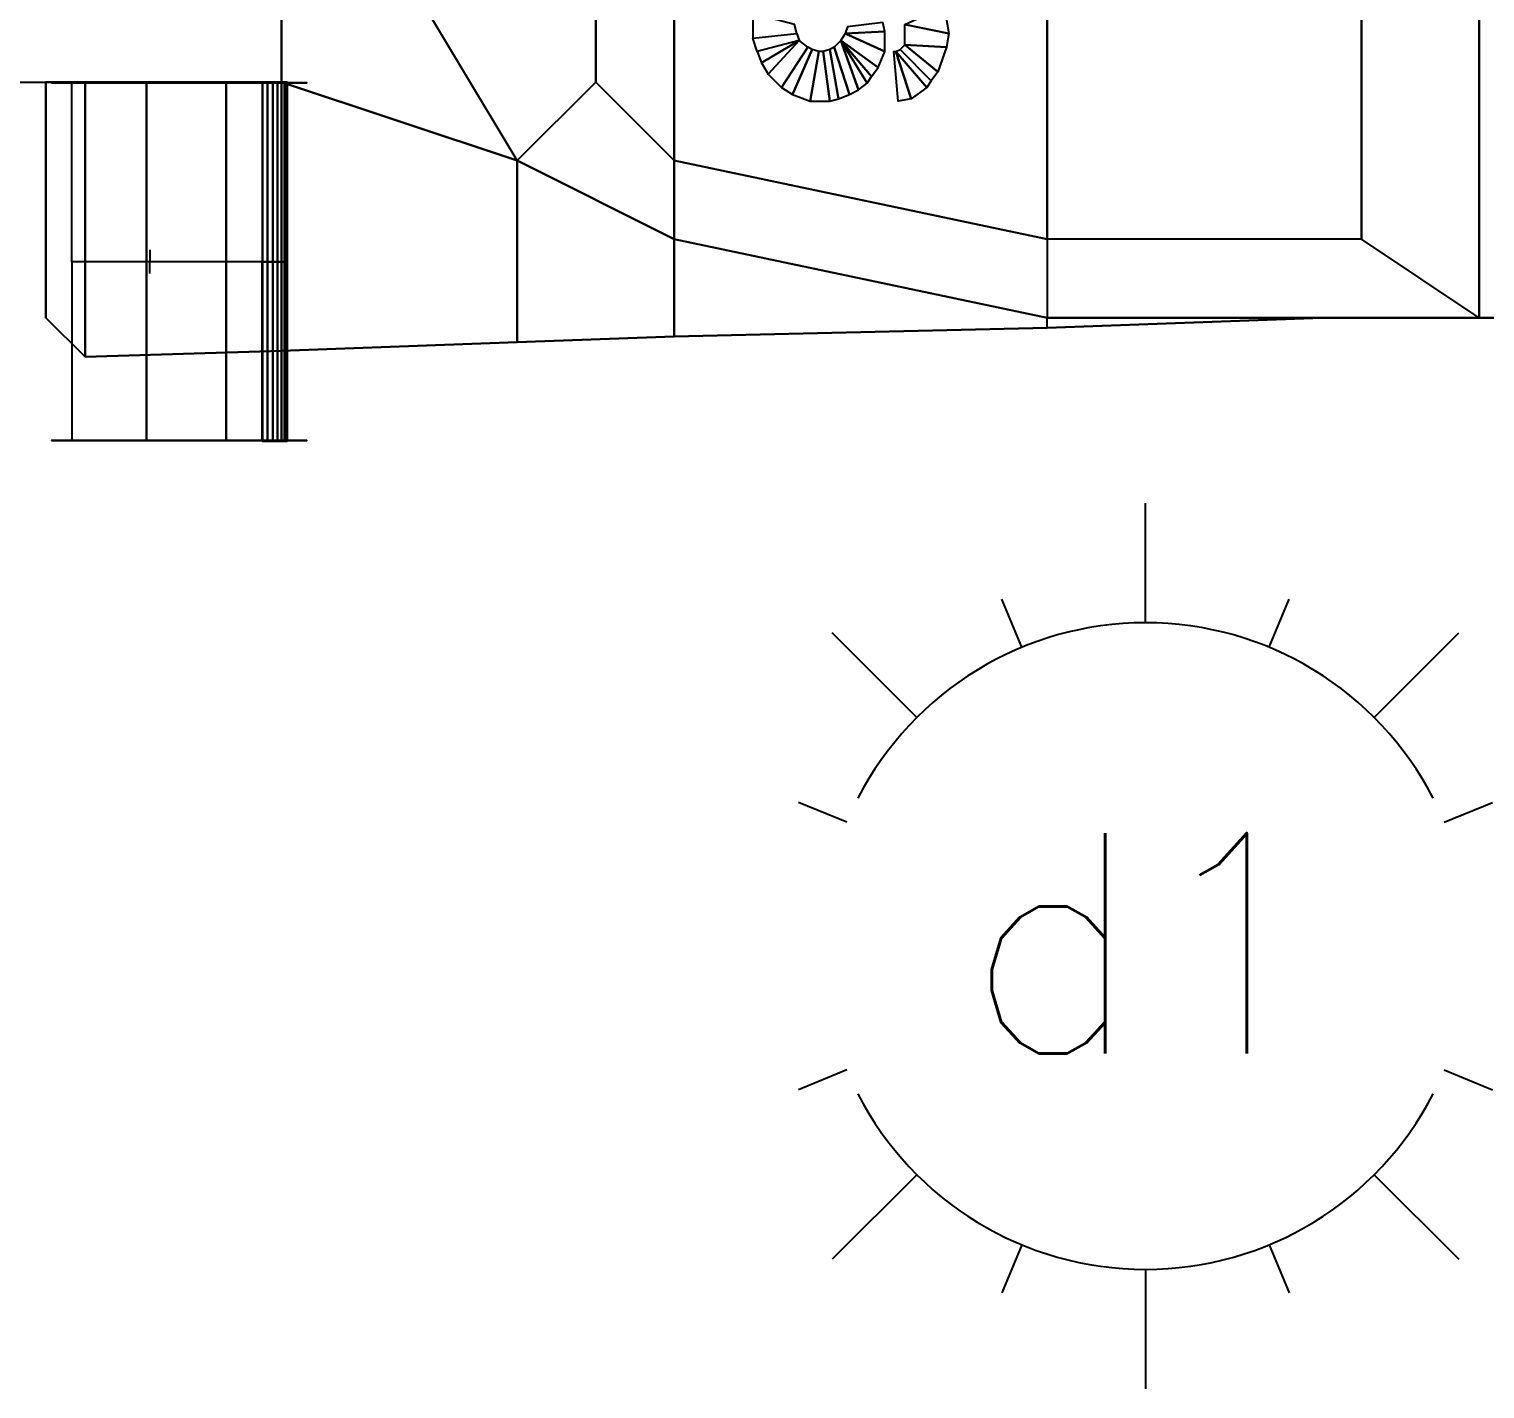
# Model space of a CAD drawing. Extents: x -11 to 118, y -54 to 30.
# Drawn here: x 18.79 to 37.32, y -11.64 to 5.67 of the extents above; entities that cross this region are included whole.
import ezdxf
from ezdxf.enums import TextEntityAlignment as Align

# ---------------------------------------------------------------- set-up
doc = ezdxf.new("R2010")
doc.units = 0
doc.header["$MEASUREMENT"] = 0
doc.layers.get('0').update_dxf_attribs({"linetype": 'CONTINUOUS'})
for name, color, linetype in [('1', 1, 'CONTINUOUS'), ('5', 5, 'CONTINUOUS'), ('ASHADE', 7, 'CONTINUOUS'), ('CAR1', 7, 'CONTINUOUS')]:
    doc.layers.add(name, color=color, linetype=linetype)
doc.styles.add('ASHADE', font='simplex', dxfattribs={"height": 0.2})

# ---------------------------------------------------------------- blocks, each defined once
blk = doc.blocks.new('W1', base_point=(186.463, 28.624, 6))
at = {"color": 5}
for p in [(183.11, 36.746, 5.315), (183.11, 35.746, 5.315)]:
    blk.add_line(p, (183.11, 36.246, 5.315), dxfattribs=at)
at = {"color": 5, "linetype": 'Continuous'}
for points in [[(180.61, 43.841, 6.815), (180.61, 43.841, 5.315), (185.61, 43.841, 5.315), (185.61, 43.841, 6.815)], [(183.028, 36.246, 5.915), (181.128, 36.246, 5.965), (181.128, 43.841, 5.965), (183.028, 43.842, 5.915)], [(183.028, 36.246, 6.215), (181.128, 36.246, 6.165), (181.128, 43.841, 6.165), (183.028, 43.842, 6.215)], [(185.058, 36.246, 5.665), (183.028, 36.246, 5.915), (183.028, 43.842, 5.915), (185.058, 43.842, 5.665)], [(185.058, 36.246, 6.465), (183.028, 36.246, 6.215), (183.028, 43.842, 6.215), (185.058, 43.842, 6.465)], [(185.974, 36.246, 5.582), (185.058, 36.246, 5.665), (185.058, 43.842, 5.665), (185.974, 43.842, 5.582)], [(185.974, 36.246, 6.548), (185.058, 36.246, 6.465), (185.058, 43.842, 6.465), (185.974, 43.842, 6.548)], [(185.61, 43.841, 6.815), (187.11, 43.841, 6.315), (187.11, 43.841, 5.815), (185.61, 43.841, 5.315)], [(185.98, 43.868, 6.548), (185.98, 36.246, 6.548), (186.11, 36.246, 6.565), (186.11, 43.868, 6.565)], [(186.11, 43.868, 5.565), (186.11, 36.246, 5.565), (185.98, 36.246, 5.582), (185.98, 43.868, 5.582)], [(186.11, 43.868, 6.565), (186.11, 36.246, 6.565), (186.239, 36.246, 6.548), (186.239, 43.868, 6.548)], [(186.239, 43.868, 5.582), (186.239, 36.246, 5.582), (186.11, 36.246, 5.565), (186.11, 43.868, 5.565)], [(186.239, 43.868, 6.548), (186.239, 36.246, 6.548), (186.36, 36.246, 6.498), (186.36, 43.868, 6.498)], [(186.36, 43.868, 5.632), (186.36, 36.246, 5.632), (186.239, 36.246, 5.582), (186.239, 43.868, 5.582)], [(186.36, 43.868, 6.498), (186.36, 36.246, 6.498), (186.463, 36.246, 6.418), (186.463, 43.868, 6.418)], [(186.463, 43.868, 5.711), (186.463, 36.246, 5.711), (186.36, 36.246, 5.632), (186.36, 43.868, 5.632)], [(186.463, 43.868, 6.418), (186.463, 36.246, 6.418), (186.543, 36.246, 6.315), (186.543, 43.868, 6.315)], [(186.543, 43.868, 5.815), (186.543, 36.246, 5.815), (186.463, 36.246, 5.711), (186.463, 43.868, 5.711)], [(186.543, 43.868, 6.315), (186.543, 36.246, 6.315), (186.593, 36.246, 6.194), (186.593, 43.868, 6.194)], [(186.593, 43.868, 5.935), (186.593, 36.246, 5.935), (186.543, 36.246, 5.815), (186.543, 43.868, 5.815)], [(186.593, 43.868, 6.194), (186.593, 36.246, 6.194), (186.61, 36.246, 6.065), (186.61, 43.868, 6.065)], [(186.61, 43.868, 6.065), (186.61, 36.246, 6.065), (186.593, 36.246, 5.935), (186.593, 43.868, 5.935)], [(183.028, 36.246, 6.215), (181.128, 36.246, 6.165), (181.128, 28.65, 6.165), (183.028, 28.65, 6.215)], [(183.028, 36.246, 5.915), (181.128, 36.246, 5.965), (181.128, 28.65, 5.965), (183.028, 28.65, 5.915)], [(185.058, 36.246, 6.465), (183.028, 36.246, 6.215), (183.028, 28.65, 6.215), (185.058, 28.65, 6.465)], [(185.058, 36.246, 5.665), (183.028, 36.246, 5.915), (183.028, 28.65, 5.915), (185.058, 28.65, 5.665)], [(185.974, 36.246, 6.548), (185.058, 36.246, 6.465), (185.058, 28.65, 6.465), (185.974, 28.65, 6.548)], [(185.974, 36.246, 5.582), (185.058, 36.246, 5.665), (185.058, 28.65, 5.665), (185.974, 28.65, 5.582)], [(186.11, 28.624, 5.565), (186.11, 36.246, 5.565), (185.98, 36.246, 5.582), (185.98, 28.624, 5.582)], [(185.98, 28.624, 6.548), (185.98, 36.246, 6.548), (186.11, 36.246, 6.565), (186.11, 28.624, 6.565)], [(186.239, 28.624, 5.582), (186.239, 36.246, 5.582), (186.11, 36.246, 5.565), (186.11, 28.624, 5.565)], [(186.11, 28.624, 6.565), (186.11, 36.246, 6.565), (186.239, 36.246, 6.548), (186.239, 28.624, 6.548)], [(186.36, 28.624, 5.632), (186.36, 36.246, 5.632), (186.239, 36.246, 5.582), (186.239, 28.624, 5.582)], [(186.239, 28.624, 6.548), (186.239, 36.246, 6.548), (186.36, 36.246, 6.498), (186.36, 28.624, 6.498)], [(186.463, 28.624, 5.711), (186.463, 36.246, 5.711), (186.36, 36.246, 5.632), (186.36, 28.624, 5.632)], [(186.36, 28.624, 6.498), (186.36, 36.246, 6.498), (186.463, 36.246, 6.418), (186.463, 28.624, 6.418)], [(186.543, 28.624, 5.815), (186.543, 36.246, 5.815), (186.463, 36.246, 5.711), (186.463, 28.624, 5.711)], [(186.463, 28.624, 6.418), (186.463, 36.246, 6.418), (186.543, 36.246, 6.315), (186.543, 28.624, 6.315)], [(186.593, 28.624, 5.935), (186.593, 36.246, 5.935), (186.543, 36.246, 5.815), (186.543, 28.624, 5.815)], [(186.543, 28.624, 6.315), (186.543, 36.246, 6.315), (186.593, 36.246, 6.194), (186.593, 28.624, 6.194)], [(186.61, 28.624, 6.065), (186.61, 36.246, 6.065), (186.593, 36.246, 5.935), (186.593, 28.624, 5.935)], [(186.593, 28.624, 6.194), (186.593, 36.246, 6.194), (186.61, 36.246, 6.065), (186.61, 28.624, 6.065)], [(180.61, 28.65, 6.815), (180.61, 28.65, 5.315), (185.61, 28.65, 5.315), (185.61, 28.65, 6.815)], [(185.61, 28.65, 6.815), (187.11, 28.65, 6.315), (187.11, 28.65, 5.815), (185.61, 28.65, 5.315)]]:
    blk.add_3dface(points, dxfattribs=at)
blk = doc.blocks.new('OVERHEAD', base_point=(5.6, 5.4))
at = {"layer": 'ASHADE', "color": 7, "linetype": 'Continuous'}
for p, q in [((5.6, 5.6934), (5.6, 5.8019)), ((5.4877, 5.6711), (5.4696, 5.7148)), ((5.7123, 5.6711), (5.7304, 5.7148)), ((5.3925, 5.6075), (5.3158, 5.6842)), ((5.8075, 5.6075), (5.8842, 5.6842)), ((5.3289, 5.5123), (5.2852, 5.5304)), ((5.8711, 5.5123), (5.9148, 5.5304)), ((5.3289, 5.2877), (5.2852, 5.2696)), ((5.8711, 5.2877), (5.9148, 5.2696)), ((5.3925, 5.1925), (5.3158, 5.1158)), ((5.8075, 5.1925), (5.8842, 5.1158)), ((5.4877, 5.1289), (5.4696, 5.0852)), ((5.7123, 5.1289), (5.7304, 5.0852)), ((5.6, 5.1066), (5.6, 4.9981))]:
    blk.add_line(p, q, dxfattribs=at)
for start, end in [(27.2072, 152.7928), (207.2072, 332.7928)]:
    blk.add_arc((5.6, 5.4), 0.2934, start, end, dxfattribs=at)
at = {"layer": 'ASHADE', "color": 7, "linetype": 'Continuous', "flags": 1}
for tag, p in [('GNAME', (5.6003, 5.5889)), ('LAX', (5.6007, 5.5751)), ('LAY', (5.6011, 5.5637)), ('LAZ', (5.6011, 5.5515))]:
    blk.add_attdef(tag, p, '', height=0.01, dxfattribs=at)
at = {"layer": 'ASHADE', "color": 1, "linetype": 'Continuous', "style": 'ASHADE'}
blk.add_attdef('SNAME', text='', height=0.2, dxfattribs=at).set_placement((5.6019, 5.3025), align=Align.CENTER)

msp = doc.modelspace()

# ---------------------------------------------------------------- linework, layer by layer
at = {"layer": '1', "linetype": 'Continuous'}
for points in [[(29.934, 5.732, 4.589), (30.438, 5.961, 4.482), (30.494, 5.617, 4.47), (29.934, 5.732, 4.589)], [(28, 5.56, 5), (28.56, 5.617, 4.881), (28.533, 5.732, 4.887), (28, 5.875, 5)], [(29.177, 5.617, 4.75), (29.681, 5.646, 4.643), (29.654, 5.76, 4.649), (29.205, 5.703, 4.744)], [(28, 5.56, 5), (28.56, 5.617, 4.881), (28.589, 5.531, 4.875), (28.056, 5.388, 4.988)], [(29.121, 5.531, 4.762), (29.598, 5.187, 4.66), (29.681, 5.388, 4.643), (29.177, 5.617, 4.75)], [(29.177, 5.617, 4.75), (29.681, 5.388, 4.643), (29.681, 5.646, 4.643), (29.177, 5.617, 4.75)], [(29.934, 5.732, 4.589), (30.494, 5.617, 4.47), (30.466, 5.445, 4.476), (29.934, 5.474, 4.589)], [(28.056, 5.388, 4.988), (28.112, 5.245, 4.976), (28.589, 5.531, 4.875)], [(28.112, 5.245, 4.976), (28.196, 5.102, 4.958), (28.589, 5.531, 4.875)], [(28.589, 5.531, 4.875), (28.196, 5.102, 4.958), (28.364, 4.93, 4.923), (28.701, 5.445, 4.851)], [(28.364, 4.93, 4.923), (28.504, 4.844, 4.893), (28.757, 5.417, 4.839), (28.701, 5.445, 4.851)], [(28.504, 4.844, 4.893), (28.729, 4.758, 4.845), (28.841, 5.388, 4.821), (28.757, 5.417, 4.839)], [(28.841, 5.388, 4.821), (28.729, 4.758, 4.845), (28.981, 4.758, 4.791), (28.897, 5.388, 4.809)], [(28.897, 5.388, 4.809), (28.981, 4.758, 4.791), (29.093, 4.786, 4.768), (28.981, 5.417, 4.791)], [(28.981, 5.417, 4.791), (29.093, 4.786, 4.768), (29.233, 4.844, 4.738), (29.037, 5.445, 4.78)], [(29.037, 5.445, 4.78), (29.233, 4.844, 4.738), (29.345, 4.901, 4.714), (29.121, 5.531, 4.762)], [(29.121, 5.531, 4.762), (29.345, 4.901, 4.714), (29.457, 4.987, 4.69), (29.121, 5.531, 4.762)], [(29.121, 5.531, 4.762), (29.457, 4.987, 4.69), (29.513, 5.073, 4.678), (29.121, 5.531, 4.762)], [(29.121, 5.531, 4.762), (29.513, 5.073, 4.678), (29.598, 5.187, 4.66), (29.121, 5.531, 4.762)], [(29.822, 5.388, 4.613), (30.018, 4.786, 4.571), (29.85, 4.758, 4.607), (29.794, 5.388, 4.619)], [(29.878, 5.417, 4.601), (30.27, 5.016, 4.517), (30.214, 4.93, 4.529), (29.822, 5.388, 4.613)], [(29.822, 5.388, 4.613), (30.214, 4.93, 4.529), (30.018, 4.786, 4.571), (29.822, 5.388, 4.613)], [(29.934, 5.474, 4.589), (30.354, 5.13, 4.5), (30.27, 5.016, 4.517), (29.878, 5.417, 4.601)], [(29.934, 5.474, 4.589), (30.466, 5.445, 4.476), (30.354, 5.13, 4.5), (29.934, 5.474, 4.589)]]:
    msp.add_3dface(points, dxfattribs=at)
at = {"layer": '5', "linetype": 'Continuous'}
for points in [[(20, 10, 6), (16, 11, 6), (15, 8, 6), (16, 5, 6)], [(22, 5, 6), (22, 9, 6), (20, 10, 6), (16, 5, 6)], [(25, 4, 6), (22, 9, 6), (22, 5, 6)], [(26, 8, 6), (26, 5, 6), (25, 4, 6), (22, 9, 6)], [(37.25, 9, 6), (37.25, 2, 6), (35.75, 3, 4), (35.75, 8, 4)], [(41.75, 9, 6), (41.75, 2, 6), (37.25, 2, 6), (37.25, 9, 6)], [(26, 5, 6), (26, 8, 6), (27, 8, 5), (27, 4, 5)], [(31.75, 3, 4), (27, 4, 5), (27, 8, 5), (31.75, 8, 4)], [(19.5, 5), (19.5, 5, 3.75), (19, 5, 3.75), (19, 5)], [(19, 5, 6), (19, 5, 4.25), (19.5, 5, 4.25), (19.5, 5, 6)], [(19, 2, 4.25), (19, 5, 4.25), (19, 5, 3.75), (19, 2, 3.75)], [(19.5, 1.5, 3.75), (19.5, 5, 3.75), (19, 5, 3.75), (19, 2, 3.75)], [(19.5, 1.5, 4.25), (19.5, 5, 4.25), (19, 5, 4.25), (19, 2, 4.25)], [(22, 5), (22, 5, 3.25), (19.5, 5, 3.75), (19.5, 5)], [(19.5, 5, 6), (19.5, 5, 4.25), (22, 5, 3.75), (22, 5, 6)], [(22, 1.577, 3.25), (22, 5, 3.25), (19.5, 5, 3.75), (19.5, 1.5, 3.75)], [(22, 1.577, 3.75), (22, 5, 3.75), (19.5, 5, 4.25), (19.5, 1.5, 4.25)], [(25, 4), (25, 4, 2.75), (22, 5, 3.25), (22, 5)], [(22, 5, 6), (22, 5, 3.75), (25, 4, 3.25), (25, 4, 6)], [(25, 1.689, 2.75), (25, 4, 2.75), (22, 5, 3.25), (22, 1.577, 3.25)], [(25, 1.689, 3.25), (25, 4, 3.25), (22, 5, 3.75), (22, 1.577, 3.75)], [(27, 4, 5), (27, 3, 6), (25, 4, 6), (26, 5, 6)], [(27, 3), (27, 3, 2.5), (25, 4, 2.75), (25, 4)], [(25, 4, 6), (25, 4, 3.25), (27, 3, 3), (27, 3, 6)], [(27, 1.76, 2.5), (27, 3, 2.5), (25, 4, 2.75), (25, 1.689, 2.75)], [(27, 1.76, 3), (27, 3, 3), (25, 4, 3.25), (25, 1.689, 3.25)], [(31.75, 3, 4), (31.75, 2, 6), (27, 3, 6), (27, 4, 5)], [(31.75, 2), (31.75, 2, 2.25), (27, 3, 2.5), (27, 3)], [(27, 3, 6), (27, 3, 3), (31.75, 2, 2.75), (31.75, 2, 6)], [(31.75, 2, 2.25), (27, 3, 2.5), (27, 1.76, 2.5), (31.75, 1.872, 2.25)], [(31.75, 2, 2.75), (27, 3, 3), (27, 1.76, 3), (31.75, 1.872, 2.75)], [(37.25, 2, 6), (35.75, 3, 4), (31.75, 3, 4), (31.75, 2, 6)], [(19, 2, 4.25), (19.5, 1.5, 4.25), (19.5, 1.5, 3.75), (19, 2, 3.75)], [(31.75, 1.872, 2.75), (31.75, 1.872, 2.25), (27, 1.76, 2.5), (27, 1.76, 3)], [(31.75, 2, 2.25), (35.25, 2, 2), (35.25, 2), (31.75, 2)], [(31.75, 2, 6), (31.75, 2, 2.75), (35.25, 2, 2.5), (35.25, 2, 6)], [(31.75, 1.872, 2.75), (31.75, 1.872, 2.25), (35.25, 2, 2), (35.25, 2, 2.5)], [(31.75, 2, 2.25), (35.25, 2, 2), (31.75, 1.872, 2.25)], [(31.75, 2, 2.75), (35.25, 2, 2.5), (31.75, 1.872, 2.75)], [(35.25, 2, 6), (37.25, 2, 6), (37.25, 2), (35.25, 2)], [(41.75, 2), (41.75, 2, 6), (37.25, 2, 6), (37.25, 2)], [(22, 1.577, 3.75), (22, 1.577, 3.25), (25, 1.689, 2.75), (25, 1.689, 3.25)], [(25, 1.689, 3.25), (25, 1.689, 2.75), (27, 1.76, 2.5), (27, 1.76, 3)], [(19.5, 1.5, 4.25), (19.5, 1.5, 3.75), (22, 1.577, 3.25), (22, 1.577, 3.75)]]:
    msp.add_3dface(points, dxfattribs=at)
at = {"layer": 'CAR1', "color": 197, "linetype": 'Continuous'}
for points in [[(35.75, 8, 4.1), (35.75, 3, 4.1), (31.75, 3, 4.1), (31.75, 8, 4.1)], [(35.75, 8, 4), (35.75, 3, 4), (31.75, 3, 4), (31.75, 8, 4)]]:
    msp.add_3dface(points, dxfattribs=at)

# ---------------------------------------------------------------- block references
at = {"xscale": 14.03051464048582, "yscale": 14.03051464048582, "zscale": 14.03051464048582}
msp.add_blockref('OVERHEAD', (33, -6, 30), dxfattribs=at).add_auto_attribs({'SNAME': 'd1'})
at = {"layer": 'CAR1', "xscale": -0.5, "yscale": 0.3, "zscale": 0.5, "rotation": 180}
msp.add_blockref('W1', (22, 5, 6), dxfattribs=at)

doc.saveas('drawing.dxf')
